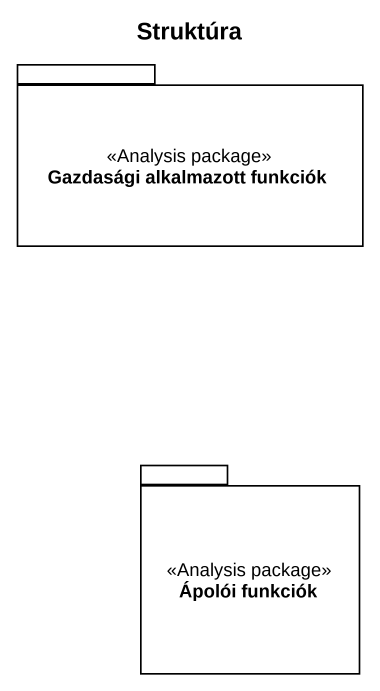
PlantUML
@startuml
title Struktúra
package "Gazdasági alkalmazott funkciók" as Gazdasági_alkalmazott <<Analysis package>> {
}
package "Ápolói funkciók" as Ápolói_funkciók <<Analysis package>> {
}
@enduml
